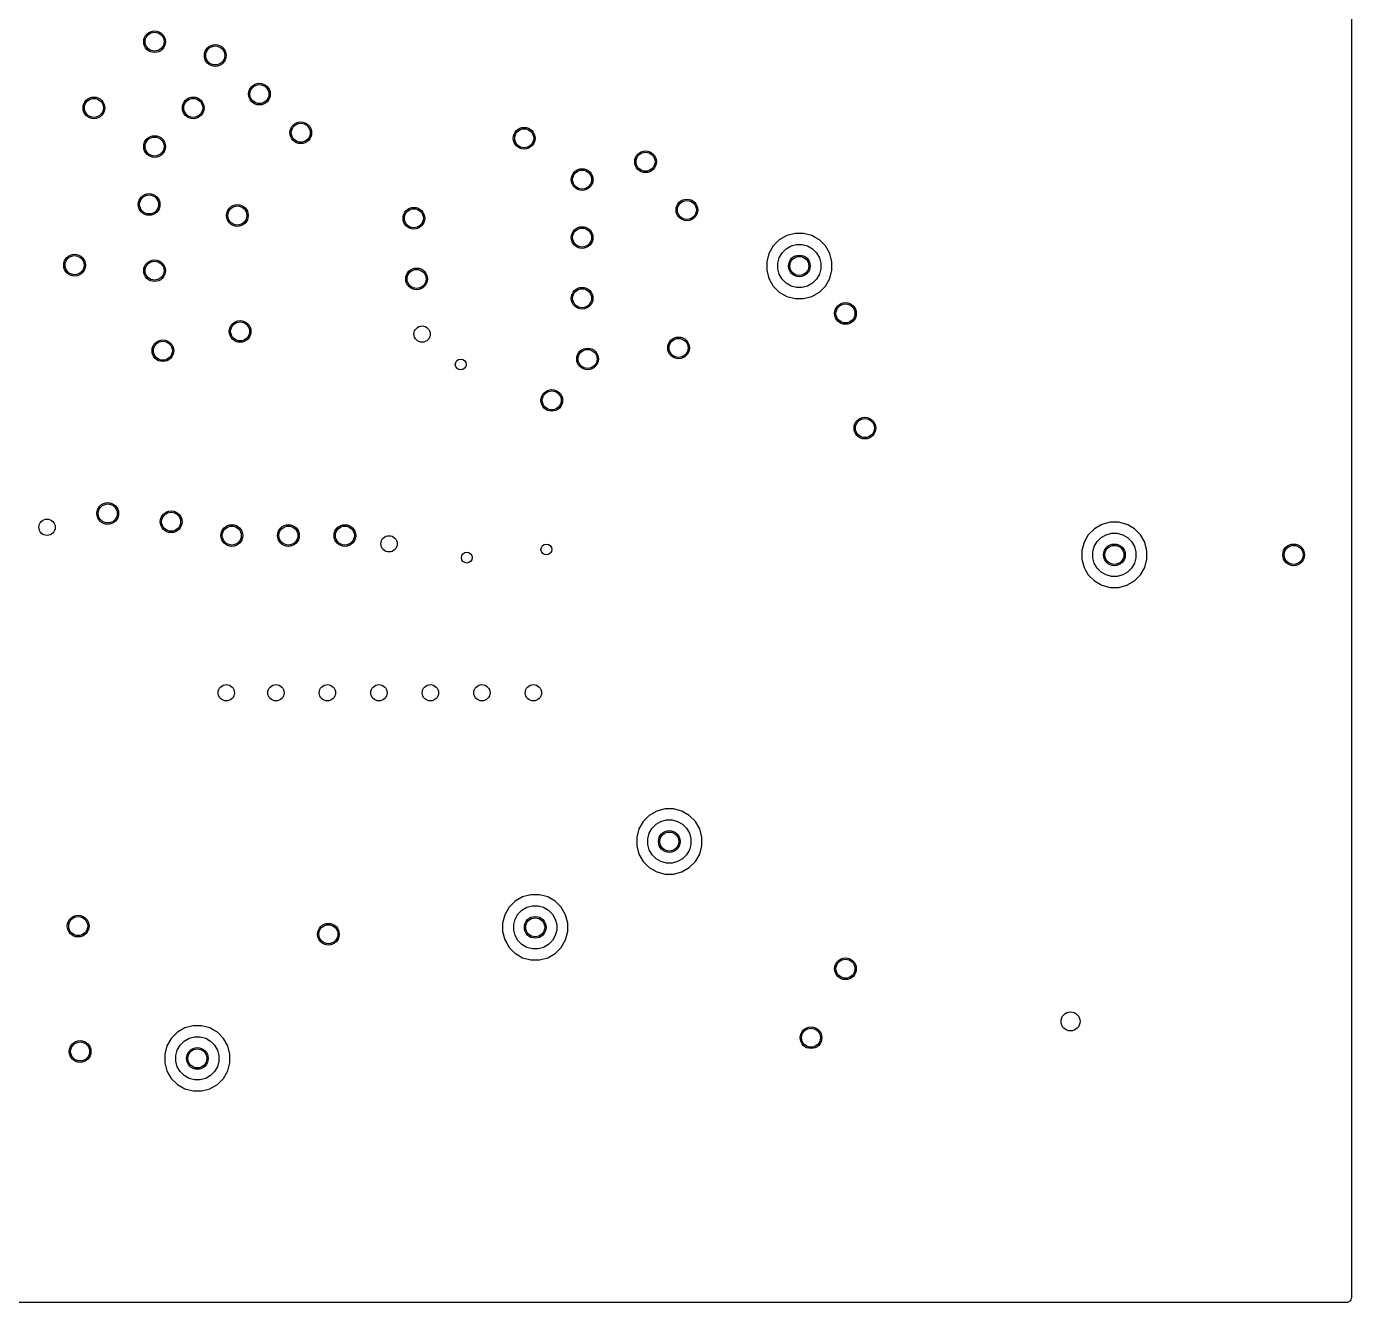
# Model space of a CAD drawing. Extents: x 4.82 to 6.81, y -4.86 to -2.87.
# Drawn here: x 5.846 to 6.807, y -4.857 to -3.932 of the extents above; entities that cross this region are included whole.
import ezdxf

# ---------------------------------------------------------------- set-up
doc = ezdxf.new("R2010")
doc.units = 0
doc.header["$MEASUREMENT"] = 0
doc.layers.add('BLACK', color=7, linetype='CONTINUOUS')

msp = doc.modelspace()

# ---------------------------------------------------------------- linework, layer by layer
at = {"layer": 'BLACK', "linetype": 'CONTINUOUS'}
for p, q in [((6.80685, -2.87648), (6.80685, -4.85337)), ((6.39731, -4.08348), (6.39192, -4.08659)), ((6.40332, -4.08187), (6.39731, -4.08348)), ((6.39731, -4.08348), (6.39731, -4.08348)), ((6.40955, -4.08187), (6.40332, -4.08187)), ((6.41556, -4.08348), (6.40955, -4.08187)), ((6.41802, -4.0849), (6.41556, -4.08348)), ((6.41556, -4.08348), (6.41556, -4.08348)), ((6.41556, -4.08348), (6.41556, -4.08348)), ((6.38752, -4.091), (6.38441, -4.09639)), ((6.39192, -4.08659), (6.38752, -4.091)), ((6.39394, -4.09593), (6.39685, -4.09302)), ((6.39685, -4.09302), (6.40041, -4.09096)), ((6.40041, -4.09096), (6.40438, -4.0899)), ((6.40438, -4.0899), (6.40849, -4.0899)), ((6.40849, -4.0899), (6.41246, -4.09096)), ((6.41246, -4.09096), (6.41602, -4.09302)), ((6.41602, -4.09302), (6.41893, -4.09593)), ((6.42095, -4.08659), (6.41802, -4.0849)), ((6.42536, -4.091), (6.42095, -4.08659)), ((6.42095, -4.08659), (6.42095, -4.08659)), ((6.42095, -4.08659), (6.42095, -4.08659)), ((6.42847, -4.09639), (6.42536, -4.091)), ((6.38441, -4.09639), (6.3828, -4.1024)), ((6.3828, -4.1024), (6.3828, -4.10862)), ((6.38441, -4.09639), (6.38441, -4.09639)), ((6.39082, -4.10346), (6.39189, -4.09949)), ((6.39189, -4.09949), (6.39394, -4.09593)), ((6.41893, -4.09593), (6.42099, -4.09949)), ((6.42099, -4.09949), (6.42205, -4.10346)), ((6.43008, -4.1024), (6.42847, -4.09639)), ((6.43008, -4.10862), (6.43008, -4.1024)), ((6.3828, -4.10862), (6.38441, -4.11464)), ((6.39082, -4.10757), (6.39082, -4.10346)), ((6.39189, -4.11154), (6.39082, -4.10757)), ((6.39394, -4.1151), (6.39189, -4.11154)), ((6.42099, -4.11154), (6.41893, -4.1151)), ((6.42205, -4.10757), (6.42099, -4.11154)), ((6.42205, -4.10346), (6.42205, -4.10757)), ((6.42847, -4.11464), (6.43008, -4.10862)), ((6.38441, -4.11464), (6.38441, -4.11464)), ((6.38441, -4.11464), (6.38441, -4.11464)), ((6.38441, -4.11464), (6.38508, -4.1158)), ((6.38508, -4.1158), (6.38752, -4.12003)), ((6.38752, -4.12003), (6.38752, -4.12003)), ((6.38752, -4.12003), (6.38752, -4.12003)), ((6.38752, -4.12003), (6.39192, -4.12443)), ((6.39685, -4.11801), (6.39394, -4.1151)), ((6.40041, -4.12006), (6.39685, -4.11801)), ((6.40438, -4.12113), (6.40041, -4.12006)), ((6.40849, -4.12113), (6.40438, -4.12113)), ((6.41246, -4.12006), (6.40849, -4.12113)), ((6.41602, -4.11801), (6.41246, -4.12006)), ((6.41893, -4.1151), (6.41602, -4.11801)), ((6.42095, -4.12443), (6.42536, -4.12003)), ((6.42536, -4.12003), (6.42847, -4.11464)), ((6.39192, -4.12443), (6.39731, -4.12754)), ((6.39731, -4.12754), (6.40332, -4.12915)), ((6.40332, -4.12915), (6.40955, -4.12915)), ((6.40955, -4.12915), (6.41556, -4.12754)), ((6.41556, -4.12754), (6.42095, -4.12443)), ((6.62578, -4.29289), (6.62039, -4.296)), ((6.63179, -4.29128), (6.62578, -4.29289)), ((6.62578, -4.29289), (6.62578, -4.29289)), ((6.63801, -4.29128), (6.63179, -4.29128)), ((6.64403, -4.29289), (6.63801, -4.29128)), ((6.64455, -4.29319), (6.64403, -4.29289)), ((6.64403, -4.29289), (6.64403, -4.29289)), ((6.64403, -4.29289), (6.64403, -4.29289)), ((6.64942, -4.296), (6.64455, -4.29319)), ((6.61598, -4.3004), (6.61287, -4.3058)), ((6.62039, -4.296), (6.61598, -4.3004)), ((6.62241, -4.30533), (6.62531, -4.30243)), ((6.62531, -4.30243), (6.62888, -4.30037)), ((6.62888, -4.30037), (6.63285, -4.29931)), ((6.63285, -4.29931), (6.63696, -4.29931)), ((6.63696, -4.29931), (6.64093, -4.30037)), ((6.64093, -4.30037), (6.64449, -4.30243)), ((6.64449, -4.30243), (6.6474, -4.30533)), ((6.65382, -4.3004), (6.64942, -4.296)), ((6.64942, -4.296), (6.64942, -4.296)), ((6.64942, -4.296), (6.64942, -4.296)), ((6.65693, -4.3058), (6.65382, -4.3004)), ((6.61287, -4.3058), (6.61126, -4.31181)), ((6.61126, -4.31181), (6.61126, -4.31803)), ((6.61287, -4.3058), (6.61287, -4.3058)), ((6.61929, -4.31287), (6.62035, -4.30889)), ((6.61929, -4.31698), (6.61929, -4.31287)), ((6.62035, -4.30889), (6.62241, -4.30533)), ((6.6474, -4.30533), (6.64945, -4.30889)), ((6.64945, -4.30889), (6.65051, -4.31287)), ((6.65051, -4.31287), (6.65051, -4.31698)), ((6.65753, -4.30803), (6.65693, -4.3058)), ((6.65693, -4.3058), (6.65693, -4.3058)), ((6.65854, -4.31181), (6.65753, -4.30803)), ((6.65854, -4.31803), (6.65854, -4.31181)), ((6.61126, -4.31803), (6.61287, -4.32405)), ((6.62035, -4.32095), (6.61929, -4.31698)), ((6.62241, -4.32451), (6.62035, -4.32095)), ((6.64945, -4.32095), (6.6474, -4.32451)), ((6.65051, -4.31698), (6.64945, -4.32095)), ((6.65693, -4.32405), (6.65854, -4.31803)), ((6.61287, -4.32405), (6.61287, -4.32405)), ((6.61287, -4.32405), (6.61287, -4.32405)), ((6.61287, -4.32405), (6.614, -4.326)), ((6.614, -4.326), (6.61598, -4.32944)), ((6.61598, -4.32944), (6.61598, -4.32944)), ((6.61598, -4.32944), (6.61598, -4.32944)), ((6.61598, -4.32944), (6.62039, -4.33384)), ((6.62531, -4.32742), (6.62241, -4.32451)), ((6.62888, -4.32947), (6.62531, -4.32742)), ((6.63285, -4.33053), (6.62888, -4.32947)), ((6.63696, -4.33053), (6.63285, -4.33053)), ((6.64093, -4.32947), (6.63696, -4.33053)), ((6.64449, -4.32742), (6.64093, -4.32947)), ((6.6474, -4.32451), (6.64449, -4.32742)), ((6.64942, -4.33384), (6.65382, -4.32944)), ((6.65382, -4.32944), (6.65693, -4.32405)), ((6.62039, -4.33384), (6.62578, -4.33695)), ((6.62578, -4.33695), (6.63179, -4.33856)), ((6.63179, -4.33856), (6.63801, -4.33856)), ((6.63801, -4.33856), (6.64403, -4.33695)), ((6.64403, -4.33695), (6.64942, -4.33384)), ((6.29763, -4.50379), (6.29323, -4.50819)), ((6.30302, -4.50068), (6.29763, -4.50379)), ((6.30904, -4.49907), (6.30302, -4.50068)), ((6.30302, -4.50068), (6.30302, -4.50068)), ((6.31526, -4.49907), (6.30904, -4.49907)), ((6.32127, -4.50068), (6.31526, -4.49907)), ((6.32373, -4.5021), (6.32127, -4.50068)), ((6.32127, -4.50068), (6.32127, -4.50068)), ((6.32127, -4.50068), (6.32127, -4.50068)), ((6.32666, -4.50379), (6.32373, -4.5021)), ((6.33107, -4.50819), (6.32666, -4.50379)), ((6.32666, -4.50379), (6.32666, -4.50379)), ((6.32666, -4.50379), (6.32666, -4.50379)), ((6.29012, -4.51359), (6.28851, -4.5196)), ((6.29323, -4.50819), (6.29012, -4.51359)), ((6.29012, -4.51359), (6.29012, -4.51359)), ((6.2976, -4.51668), (6.29965, -4.51312)), ((6.29965, -4.51312), (6.30256, -4.51022)), ((6.30256, -4.51022), (6.30612, -4.50816)), ((6.30612, -4.50816), (6.31009, -4.5071)), ((6.31009, -4.5071), (6.3142, -4.5071)), ((6.3142, -4.5071), (6.31818, -4.50816)), ((6.31818, -4.50816), (6.32174, -4.51022)), ((6.32174, -4.51022), (6.32464, -4.51312)), ((6.32464, -4.51312), (6.3267, -4.51668)), ((6.33418, -4.51359), (6.33107, -4.50819)), ((6.33579, -4.5196), (6.33418, -4.51359)), ((6.28851, -4.5196), (6.28851, -4.52582)), ((6.29654, -4.52066), (6.2976, -4.51668)), ((6.29654, -4.52477), (6.29654, -4.52066)), ((6.2976, -4.52874), (6.29654, -4.52477)), ((6.3267, -4.51668), (6.32776, -4.52066)), ((6.32776, -4.52477), (6.3267, -4.52874)), ((6.32776, -4.52066), (6.32776, -4.52477)), ((6.33579, -4.52582), (6.33579, -4.5196)), ((6.28851, -4.52582), (6.29012, -4.53184)), ((6.29012, -4.53184), (6.29012, -4.53184)), ((6.29012, -4.53184), (6.29012, -4.53184)), ((6.29012, -4.53184), (6.29154, -4.53429)), ((6.29154, -4.53429), (6.29323, -4.53723)), ((6.29965, -4.5323), (6.2976, -4.52874)), ((6.30256, -4.5352), (6.29965, -4.5323)), ((6.30612, -4.53726), (6.30256, -4.5352)), ((6.32174, -4.5352), (6.31818, -4.53726)), ((6.32464, -4.5323), (6.32174, -4.5352)), ((6.3267, -4.52874), (6.32464, -4.5323)), ((6.33107, -4.53723), (6.33418, -4.53184)), ((6.33418, -4.53184), (6.33579, -4.52582)), ((6.29323, -4.53723), (6.29323, -4.53723)), ((6.29323, -4.53723), (6.29323, -4.53723)), ((6.29323, -4.53723), (6.29763, -4.54163)), ((6.29763, -4.54163), (6.30302, -4.54474)), ((6.30302, -4.54474), (6.30904, -4.54635)), ((6.31009, -4.53832), (6.30612, -4.53726)), ((6.3142, -4.53832), (6.31009, -4.53832)), ((6.31818, -4.53726), (6.3142, -4.53832)), ((6.31526, -4.54635), (6.32127, -4.54474)), ((6.32127, -4.54474), (6.32666, -4.54163)), ((6.32666, -4.54163), (6.33107, -4.53723)), ((6.30904, -4.54635), (6.31526, -4.54635)), ((6.20578, -4.56289), (6.20039, -4.566)), ((6.21179, -4.56128), (6.20578, -4.56289)), ((6.20578, -4.56289), (6.20578, -4.56289)), ((6.21801, -4.56128), (6.21179, -4.56128)), ((6.22403, -4.56289), (6.21801, -4.56128)), ((6.22648, -4.56431), (6.22403, -4.56289)), ((6.22403, -4.56289), (6.22403, -4.56289)), ((6.22403, -4.56289), (6.22403, -4.56289)), ((6.19598, -4.57041), (6.19287, -4.5758)), ((6.20039, -4.566), (6.19598, -4.57041)), ((6.20241, -4.57533), (6.20531, -4.57243)), ((6.20531, -4.57243), (6.20888, -4.57037)), ((6.20888, -4.57037), (6.21285, -4.56931)), ((6.21285, -4.56931), (6.21696, -4.56931)), ((6.21696, -4.56931), (6.22093, -4.57037)), ((6.22093, -4.57037), (6.22449, -4.57243)), ((6.22449, -4.57243), (6.2274, -4.57533)), ((6.22942, -4.566), (6.22648, -4.56431)), ((6.23382, -4.5704), (6.22942, -4.566)), ((6.22942, -4.566), (6.22942, -4.566)), ((6.22942, -4.566), (6.22942, -4.566)), ((6.23693, -4.5758), (6.23382, -4.5704)), ((6.19287, -4.5758), (6.19126, -4.58181)), ((6.19126, -4.58181), (6.19126, -4.58803)), ((6.19287, -4.5758), (6.19287, -4.5758)), ((6.19929, -4.58287), (6.20035, -4.57889)), ((6.19929, -4.58698), (6.19929, -4.58287)), ((6.20035, -4.57889), (6.20241, -4.57533)), ((6.2274, -4.57533), (6.22945, -4.57889)), ((6.22945, -4.57889), (6.23051, -4.58287)), ((6.23051, -4.58287), (6.23051, -4.58698)), ((6.23854, -4.58181), (6.23693, -4.5758)), ((6.23854, -4.58803), (6.23854, -4.58181)), ((6.19126, -4.58803), (6.19287, -4.59405)), ((6.20035, -4.59095), (6.19929, -4.58698)), ((6.20241, -4.59451), (6.20035, -4.59095)), ((6.22945, -4.59095), (6.2274, -4.59451)), ((6.23051, -4.58698), (6.22945, -4.59095)), ((6.23693, -4.59405), (6.23854, -4.58803)), ((6.19287, -4.59405), (6.19287, -4.59405)), ((6.19287, -4.59405), (6.19287, -4.59405)), ((6.19287, -4.59405), (6.19429, -4.5965)), ((6.19429, -4.5965), (6.19598, -4.59944)), ((6.19598, -4.59944), (6.19598, -4.59944)), ((6.19598, -4.59944), (6.19598, -4.59944)), ((6.19598, -4.59944), (6.20039, -4.60384)), ((6.20531, -4.59741), (6.20241, -4.59451)), ((6.20888, -4.59947), (6.20531, -4.59741)), ((6.21285, -4.60053), (6.20888, -4.59947)), ((6.21696, -4.60053), (6.21285, -4.60053)), ((6.22093, -4.59947), (6.21696, -4.60053)), ((6.22449, -4.59741), (6.22093, -4.59947)), ((6.2274, -4.59451), (6.22449, -4.59741)), ((6.22942, -4.60384), (6.23382, -4.59944)), ((6.23382, -4.59944), (6.23693, -4.59405)), ((6.20039, -4.60384), (6.20039, -4.60384)), ((6.20039, -4.60384), (6.20039, -4.60384)), ((6.20039, -4.60384), (6.20107, -4.60423)), ((6.20107, -4.60423), (6.20578, -4.60695)), ((6.20578, -4.60695), (6.21179, -4.60856)), ((6.21179, -4.60856), (6.21801, -4.60856)), ((6.21801, -4.60856), (6.22403, -4.60695)), ((6.22403, -4.60695), (6.22942, -4.60384)), ((5.96078, -4.65789), (5.95539, -4.661)), ((5.96679, -4.65628), (5.96078, -4.65789)), ((5.96078, -4.65789), (5.96078, -4.65789)), ((5.97301, -4.65628), (5.96679, -4.65628)), ((5.97903, -4.65789), (5.97301, -4.65628)), ((5.98148, -4.65931), (5.97903, -4.65789)), ((5.97903, -4.65789), (5.97903, -4.65789)), ((5.97903, -4.65789), (5.97903, -4.65789)), ((5.98442, -4.661), (5.98148, -4.65931)), ((5.95098, -4.6654), (5.94787, -4.6708)), ((5.95539, -4.661), (5.95098, -4.6654)), ((5.95741, -4.67033), (5.96031, -4.66743)), ((5.96031, -4.66743), (5.96388, -4.66537)), ((5.96388, -4.66537), (5.96785, -4.66431)), ((5.96785, -4.66431), (5.97196, -4.66431)), ((5.97196, -4.66431), (5.97593, -4.66537)), ((5.97593, -4.66537), (5.97949, -4.66743)), ((5.97949, -4.66743), (5.9824, -4.67033)), ((5.98882, -4.6654), (5.98442, -4.661)), ((5.98442, -4.661), (5.98442, -4.661)), ((5.98442, -4.661), (5.98442, -4.661)), ((5.99193, -4.6708), (5.98882, -4.6654)), ((5.94787, -4.6708), (5.94626, -4.67681)), ((5.94626, -4.67681), (5.94626, -4.68303)), ((5.94787, -4.6708), (5.94787, -4.6708)), ((5.95429, -4.67787), (5.95535, -4.67389)), ((5.95429, -4.68198), (5.95429, -4.67787)), ((5.95535, -4.67389), (5.95741, -4.67033)), ((5.9824, -4.67033), (5.98445, -4.67389)), ((5.98445, -4.67389), (5.98551, -4.67787)), ((5.98551, -4.67787), (5.98551, -4.68198)), ((5.99354, -4.67681), (5.99193, -4.6708)), ((5.99354, -4.68303), (5.99354, -4.67681)), ((5.94626, -4.68303), (5.94787, -4.68905)), ((5.95535, -4.68595), (5.95429, -4.68198)), ((5.95741, -4.68951), (5.95535, -4.68595)), ((5.98445, -4.68595), (5.9824, -4.68951)), ((5.98551, -4.68198), (5.98445, -4.68595)), ((5.99193, -4.68905), (5.99354, -4.68303)), ((5.94787, -4.68905), (5.94787, -4.68905)), ((5.94787, -4.68905), (5.94787, -4.68905)), ((5.94787, -4.68905), (5.94929, -4.6915)), ((5.94929, -4.6915), (5.95098, -4.69444)), ((5.95098, -4.69444), (5.95098, -4.69444)), ((5.95098, -4.69444), (5.95098, -4.69444)), ((5.95098, -4.69444), (5.95539, -4.69884)), ((5.96031, -4.69241), (5.95741, -4.68951)), ((5.96388, -4.69447), (5.96031, -4.69241)), ((5.96785, -4.69553), (5.96388, -4.69447)), ((5.97196, -4.69553), (5.96785, -4.69553)), ((5.97593, -4.69447), (5.97196, -4.69553)), ((5.97949, -4.69241), (5.97593, -4.69447)), ((5.9824, -4.68951), (5.97949, -4.69241)), ((5.98442, -4.69884), (5.98882, -4.69444)), ((5.98882, -4.69444), (5.99193, -4.68905)), ((5.95539, -4.69884), (5.96078, -4.70195)), ((5.96078, -4.70195), (5.96679, -4.70356)), ((5.96679, -4.70356), (5.97301, -4.70356)), ((5.97301, -4.70356), (5.97903, -4.70195)), ((5.97903, -4.70195), (5.98442, -4.69884)), ((6.80335, -4.85687), (4.82646, -4.85687)), ((6.80395, -4.85682), (6.80335, -4.85687)), ((6.80603, -4.85562), (6.80395, -4.85682)), ((6.80685, -4.85337), (6.80603, -4.85562))]:
    msp.add_line(p, q, dxfattribs=at)
at = {"layer": 'BLACK'}
for centre, radius in [((5.9389, -3.94292), 0.00787), ((5.9829, -3.95292), 0.00787), ((6.0149, -3.98092), 0.00787), ((5.8949, -3.99092), 0.00787), ((5.9669, -3.99092), 0.00787), ((6.0449, -4.00892), 0.00787), ((6.2069, -4.01292), 0.00787), ((5.9389, -4.01892), 0.00787), ((6.2949, -4.02992), 0.00787), ((6.2489, -4.04292), 0.00787), ((5.9349, -4.06092), 0.00787), ((5.9989, -4.06892), 0.00787), ((6.1269, -4.07092), 0.00787), ((6.3249, -4.06492), 0.00787), ((6.2489, -4.08492), 0.00787), ((5.8809, -4.10492), 0.00787), ((5.9389, -4.10892), 0.00787), ((6.40644, -4.10551), 0.00787), ((6.1289, -4.11492), 0.00787), ((6.2489, -4.12892), 0.00787), ((6.4399, -4.13992), 0.00787), ((6.0009, -4.15292), 0.00787), ((6.1329, -4.15492), 0.00591), ((5.9449, -4.16692), 0.00787), ((6.3189, -4.16492), 0.00787), ((6.2529, -4.17292), 0.00787), ((6.1609, -4.17692), 0.00394), ((6.2269, -4.20292), 0.00787), ((6.454, -4.223), 0.00787), ((5.9049, -4.28492), 0.00787), ((5.9509, -4.29092), 0.00787), ((5.8609, -4.29492), 0.00591), ((5.9949, -4.30092), 0.00787), ((6.0359, -4.30092), 0.00787), ((6.0769, -4.30092), 0.00787), ((6.1089, -4.30692), 0.00591), ((6.1653, -4.31692), 0.00394), ((6.223, -4.311), 0.00394), ((6.6349, -4.31492), 0.00787), ((6.7649, -4.31492), 0.00787), ((5.9909, -4.41492), 0.00591), ((6.02689, -4.41492), 0.00591), ((6.06422, -4.41492), 0.00591), ((6.10156, -4.41492), 0.00591), ((6.1389, -4.41492), 0.00591), ((6.17624, -4.41492), 0.00591), ((6.21358, -4.41492), 0.00591), ((6.31215, -4.52271), 0.00787), ((5.88348, -4.58398), 0.00787), ((6.0649, -4.58992), 0.00787), ((6.2149, -4.58492), 0.00787), ((6.4399, -4.61492), 0.00787), ((6.60309, -4.65311), 0.00689), ((6.4149, -4.66492), 0.00787), ((5.8849, -4.67492), 0.00787), ((5.9699, -4.67992), 0.00787)]:
    msp.add_circle(centre, radius, dxfattribs=at)
at = {"layer": 'WHITE'}
for centre, radius in [((5.9389, -3.94292), 0.00689), ((5.9829, -3.95292), 0.00689), ((6.0149, -3.98092), 0.00689), ((5.8949, -3.99092), 0.00689), ((5.9669, -3.99092), 0.00689), ((6.0449, -4.00892), 0.00689), ((6.2069, -4.01292), 0.00689), ((5.9389, -4.01892), 0.00689), ((6.2949, -4.02992), 0.00689), ((6.2489, -4.04292), 0.00689), ((5.9349, -4.06092), 0.00689), ((5.9989, -4.06892), 0.00689), ((6.1269, -4.07092), 0.00689), ((6.3249, -4.06492), 0.00689), ((6.2489, -4.08492), 0.00689), ((5.8809, -4.10492), 0.00689), ((5.9389, -4.10892), 0.00689), ((6.40644, -4.10551), 0.00689), ((6.1289, -4.11492), 0.00689), ((6.2489, -4.12892), 0.00689), ((6.4399, -4.13992), 0.00689), ((6.0009, -4.15292), 0.00689), ((6.1329, -4.15492), 0.00591), ((5.9449, -4.16692), 0.00689), ((6.3189, -4.16492), 0.00689), ((6.2529, -4.17292), 0.00689), ((6.1609, -4.17692), 0.00394), ((6.2269, -4.20292), 0.00689), ((6.454, -4.223), 0.00689), ((5.9049, -4.28492), 0.00689), ((5.9509, -4.29092), 0.00689), ((5.8609, -4.29492), 0.00591), ((5.9949, -4.30092), 0.00689), ((6.0359, -4.30092), 0.00689), ((6.0769, -4.30092), 0.00689), ((6.1089, -4.30692), 0.00591), ((6.1653, -4.31692), 0.00394), ((6.223, -4.311), 0.00394), ((6.6349, -4.31492), 0.00689), ((6.7649, -4.31492), 0.00689), ((5.9909, -4.41492), 0.00591), ((6.02689, -4.41492), 0.00591), ((6.06422, -4.41492), 0.00591), ((6.10156, -4.41492), 0.00591), ((6.1389, -4.41492), 0.00591), ((6.17624, -4.41492), 0.00591), ((6.21358, -4.41492), 0.00591), ((6.31215, -4.52271), 0.00689), ((5.88348, -4.58398), 0.00689), ((6.0649, -4.58992), 0.00689), ((6.2149, -4.58492), 0.00689), ((6.4399, -4.61492), 0.00689), ((6.60309, -4.65311), 0.00689), ((6.4149, -4.66492), 0.00689), ((5.8849, -4.67492), 0.00689), ((5.9699, -4.67992), 0.00689)]:
    msp.add_circle(centre, radius, dxfattribs=at)

doc.saveas('drawing.dxf')
